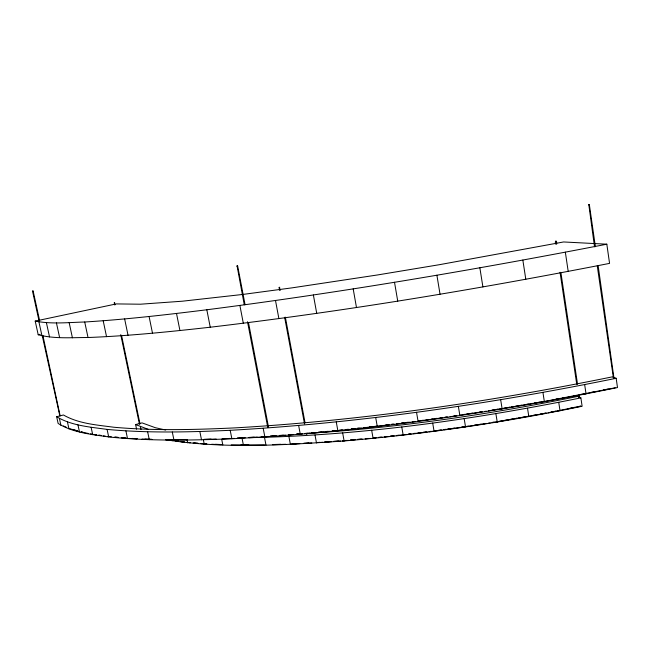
<?xml version="1.0" encoding="UTF-8"?>
<svg xmlns="http://www.w3.org/2000/svg" width="650" height="650" viewBox="0 0 650 650"><rect width="100%" height="100%" fill="white"/><g stroke="black" fill="none" stroke-linecap="round" stroke-linejoin="round"><path stroke-width="0.97" d="M139.969 423.792L139.401 423.922L139.977 423.776L121.566 335.514M139.384 423.906L120.754 334.644M598.138 265.72L613.949 377.975L613.413 377.942L597.261 265.85M613.413 377.942L614.291 377.845M579.475 397.223L578.695 397.321L579.475 397.223L579.174 395.216M578.687 397.304L578.394 395.306M60.133 415.846L42.892 335.546M268.458 426.912L267.694 427.058L268.458 426.887L248.487 322.562M279.784 287.259C279.191 287.714 278.899 286.065 280.337 290.249M555.872 244.278C554.011 240.264 557.302 239.996 556.66 244.156M594.523 246.829L588.819 204.718L589.347 204.653L595.4 246.699M32.508 291.127L33.126 291.005L39.634 320.702M244.278 304.834L237.096 266.012L237.64 265.923L245.058 304.679M115.147 304.777L114.351 302.843L114.546 304.891M33.077 291.021L32.516 291.119L39.008 320.824M136.581 429.211L135.614 424.564L142.049 422.882L155.326 427.7L165.669 430.032M56.656 416.731L63.448 414.993C78.634 423.743 96.793 424.938 113.807 427.237C154.115 430.836 194.659 429.764 235.032 427.879C361.806 420.582 487.793 402.188 612.178 376.886L616.168 378.284L617.5 387.554C490.376 413.53 361.514 432.12 231.863 438.766C190.824 440.407 149.606 441.179 108.696 436.938C91.561 434.338 73.141 432.859 58.126 423.442L56.656 416.731C71.752 425.766 90.033 426.993 107.088 429.398C148.013 433.209 189.199 432.169 230.197 430.308C359.946 423.004 488.889 404.194 616.168 378.284M38.204 334.75C54.389 339.064 71.459 337.504 88.026 337.512C128.903 335.944 169.618 331.768 210.251 327.218C344.159 311.407 477.254 289.266 609.562 263.38L606.824 244.197L563.599 241.963L439.254 264.721L377.52 274.958L292.077 287.852L242.556 294.474L182.374 301.202L140.433 304.208L116.293 303.916L35.206 321.092L38.204 334.75L40.178 334.327M567.442 408.866L575.153 407.29M577.078 406.892L580.938 406.104L548.088 412.791M165.547 439.684C224.575 449.158 284.789 444.99 344.118 440.96C424.06 434.241 503.579 422.549 582.124 406.258L580.881 397.881L577.549 396.451C487.581 414.871 396.411 428.001 304.72 433.542M590.606 392.592L595.522 391.592M603.379 390L608.294 389.001M488.288 410.881L544.148 401.537L615.201 387.79M248.82 437.677C360.474 435.622 471.551 419.973 580.881 397.881M35.206 321.092C51.48 324.309 68.266 322.441 84.719 322.002C125.564 319.499 166.229 314.787 206.822 309.774C340.86 292.524 474.175 269.937 606.824 244.197M237.193 265.988L237.616 265.923M237.307 266.012L236.884 266.077M555.994 399.132L557.976 398.767M562.924 397.841L564.907 397.475M573.812 395.809L575.794 395.436M580.742 394.517L585.723 393.778M533.471 415.358L535.421 414.993M540.28 414.082L542.222 413.717M544.172 413.351L546.114 412.986M550.972 412.076L555.839 411.166M557.781 410.8L559.756 410.605M492.18 422.598L546.138 413.156M503.945 408.224L505.903 407.891M507.869 407.55L509.827 407.217M511.786 406.884L513.744 406.551M515.702 406.209L517.66 405.876M519.626 405.543L521.584 405.21M526.484 404.373L528.442 404.032M530.4 403.699L532.358 403.366M534.316 403.024L536.274 402.691M538.241 402.358L540.199 402.025M542.157 401.684L544.148 401.537M508.909 419.64L497.12 421.826M510.884 419.299L512.85 418.966M514.824 418.624L516.791 418.291M518.765 417.95L520.731 417.617M522.706 417.276L524.672 416.942M526.646 416.601L528.637 416.439M462.767 414.668L464.726 414.367M466.692 414.058L468.65 413.749M470.608 413.449L472.574 413.14M475.516 412.685L477.474 412.376M479.44 412.076L481.398 411.767M492.18 410.085L494.146 409.784M496.104 409.476L498.062 409.167M500.029 408.866L502.019 408.744M482.406 411.799L459.826 415.131M484.372 411.491L486.33 411.19M466.473 426.416L468.455 426.108M474.378 425.189L477.344 424.726M479.318 424.418L481.293 424.117M483.267 423.808L485.241 423.499M492.156 422.427L494.13 422.118M466.505 426.579L486.257 423.516M488.231 423.207L490.206 422.898M421.119 420.566L423.101 420.29M426.083 419.868L428.066 419.591M431.039 419.177L433.03 418.892M435.012 418.616L436.995 418.34M439.977 417.918L441.959 417.641M444.941 417.219L446.924 416.942M453.871 415.967L455.853 415.683M429.089 419.632L418.137 420.989M431.072 419.356L442.983 417.682M444.966 417.406L447.948 416.983M449.93 416.707L456.877 415.732M436.077 430.666L434.143 431.104L441.984 430.007M438.035 430.389L440.976 429.983M443.918 429.569L445.884 429.301M447.842 429.024L450.783 428.618M452.741 428.342L454.707 428.066M457.649 427.659L459.607 427.383M461.565 427.115L464.506 426.701M443.95 429.739L465.514 426.733M380.396 425.709L382.387 425.457M385.361 425.092L388.342 424.718M391.324 424.344L393.307 424.093M396.289 423.719L398.279 423.475M401.253 423.101L403.244 422.849M406.226 422.476L408.208 422.232M412.181 421.736L414.172 421.484M363.342 427.806L389.366 424.775M391.357 424.523L394.339 424.149M396.321 423.906L399.303 423.532M401.286 423.28L410.223 422.159M412.214 421.915L415.196 421.541M405.275 434.501L403.284 434.744L406.299 434.541M408.257 434.135L410.248 433.883M413.229 433.517L415.22 433.274M418.202 432.9L421.184 432.534M423.174 432.291L426.156 431.925M429.146 431.551L431.137 431.308M408.289 434.298L411.271 433.924M413.262 433.68L427.18 431.966M429.171 431.722L433.152 431.226M114.173 302.908L114.725 302.786M339.113 430.267L342.136 429.942M345.158 429.609L348.189 429.276M351.211 428.943L353.226 428.724M357.256 428.285L359.271 428.066M363.309 427.627L365.324 427.407M369.354 426.961L371.369 426.741M374.392 426.416L377.447 426.262M339.146 430.446L343.176 430.007M345.191 429.788L349.229 429.349M351.244 429.122L355.274 428.683M357.289 428.464L361.319 428.025M375.286 437.743L373.279 437.962L376.309 437.799M378.284 437.426L381.282 437.101M384.28 436.784L387.286 436.459M390.284 436.142L393.283 435.817M396.281 435.492L399.287 435.175M378.308 437.588L382.314 437.157M384.312 436.946L388.31 436.516M390.309 436.304L394.314 435.874M396.313 435.663L403.317 434.907M304.549 433.493L307.507 433.217M311.456 432.851L314.421 432.575M318.37 432.209L321.327 431.933M325.276 431.567L328.234 431.291M332.183 430.926L335.148 430.657M296.595 434.33L302.608 433.851M304.582 433.664L309.514 433.209M311.488 433.022L316.428 432.567M318.402 432.388L323.334 431.925M325.309 431.746L330.241 431.291M332.215 431.104L337.155 430.649M342.404 440.716L346.369 440.391M350.358 440.034L353.348 439.757M357.329 439.4L361.319 439.043M365.308 438.677L368.298 438.409M342.436 440.871L348.392 440.367M350.382 440.188L355.371 439.741M357.362 439.562L362.342 439.116M365.332 438.839L370.321 438.392M270.294 436.134L274.332 435.825M279.386 435.451L283.424 435.142M288.478 434.769L291.509 434.541M296.562 434.159L300.633 434.029M261.284 436.906L268.304 436.451M270.327 436.304L276.388 435.849M279.419 435.622L285.48 435.167M288.511 434.939L293.564 434.558M319.751 442.349L316.794 442.569L322.733 442.301M324.675 442L329.599 441.642M333.539 441.358L338.463 441.001M324.707 442.154L331.598 441.659M333.572 441.512L340.462 441.017M296.863 434.005L298.829 433.883M237.299 438.067L242.287 437.791M249.275 437.401L254.264 437.125M261.251 436.735L265.273 436.678M222.243 438.872L234.341 438.409M237.331 438.238L245.318 437.791M249.307 437.572L257.294 437.125M291.752 443.901L296.766 443.633M303.777 443.259L308.783 442.991M291.785 444.064L299.796 443.633M303.802 443.422L311.813 442.991M555.457 241.288L556.213 241.15M204.035 439.335L211.104 439.083M222.211 438.701L230.295 438.417M204.067 439.497L216.19 439.075M272.496 444.551L280.613 444.291M272.529 444.706L285.716 444.275M588.469 204.799L589.339 204.644M165.677 439.717L187.314 439.725M240.979 444.925L248.804 444.925M231.213 444.917L264.485 444.925M144.942 439.059L151.848 439.327M142.009 439.067L151.881 439.489M202.849 443.641L206.749 443.885M215.54 444.291L221.398 444.559M200.939 443.633L206.773 444.031M211.656 444.259L221.431 444.706M132.104 438.425L137.044 438.669M129.179 438.441L137.077 438.823M279.069 287.398L279.622 290.379M190.214 442.626L188.273 442.471L190.247 442.772M194.106 442.934L197.99 443.251M193.164 442.999L198.023 443.398M111.321 436.743L107.372 436.442M115.278 437.093L118.251 437.361M123.207 437.799L126.173 438.059M114.319 437.157L118.284 437.507M121.258 437.775L126.206 438.214M176.694 441.049L178.628 441.285M181.521 441.642L184.413 441.992M175.76 441.066L178.653 441.423M180.586 441.659L184.446 442.138M186.371 442.374L188.305 442.609M94.364 434.501L96.362 434.777M99.353 435.191L101.351 435.468M93.397 434.509L96.395 434.923M98.394 435.199L101.384 435.614M103.382 435.89L105.373 436.166M168.058 439.684L169.975 440.017M167.131 439.652L172.876 440.668M81.104 431.86L82.989 432.242M90.537 433.786L92.422 434.168M81.136 431.998L88.684 433.542M72.491 429.39L77.285 430.812M69.639 428.675L79.235 431.519M135.614 424.564L147.956 429.227M63.399 425.953L66.072 427.123M42.266 335.676L59.833 415.862M38.919 321.904L41.974 335.839M59.434 418.551L60.929 425.352M56.428 322.896L59.621 337.602M77.943 424.84L79.503 432.006M46.394 322.611L49.522 336.936M67.421 421.882L68.949 428.87M69.168 322.701L72.418 337.813M91.13 427.359L92.714 434.72M84.719 322.002L88.026 337.512M107.088 429.398L108.696 436.938M103.188 320.759L106.543 336.668M125.905 430.885L127.538 438.62M140.416 426.782L141.001 429.609M124.638 318.931L128.026 335.246M147.639 431.771L149.281 439.692M149.086 316.509L152.498 333.206M172.299 431.998L173.956 440.107M187.159 440.139L187.704 442.821M203.328 439.595L204.246 444.161M176.507 313.454L179.936 330.541M199.843 431.527L201.508 439.814M221.731 439.441L222.836 445.023M206.822 309.774L210.251 327.218M230.197 430.308L231.863 438.766M241.963 437.783L243.441 445.356M247.512 321.726L267.694 427.058M239.891 305.459L243.311 323.245M263.201 428.317L264.859 436.93M264.509 437.434L265.988 445.144M298.642 425.514L300.284 434.281M288.901 436.524L290.379 444.348M285.358 317.168L305.053 422.841M284.635 317.298L304.533 423.954M275.502 300.519L278.891 318.622M315.006 435.029L316.477 442.959M336.253 421.899L337.87 430.804M342.664 432.924L344.118 440.96M313.381 294.978L316.729 313.365M371.654 430.227L373.1 438.352M353.186 288.876L356.476 307.515M375.684 417.487L377.276 426.497M401.757 426.928L403.179 435.134M394.509 282.262L397.735 301.113M416.528 412.279L418.088 421.395M432.689 423.044L434.086 431.316M436.898 275.21L440.042 294.223M458.356 406.339L459.875 415.529M464.165 418.616L465.538 426.936M495.885 413.66L497.226 422.021M479.854 267.784L482.901 286.918M500.663 399.701L502.133 408.947M527.516 408.233L528.832 416.618M522.844 260.073L525.801 279.273M542.937 392.446L544.367 401.724M558.748 402.382L560.024 410.767M565.346 252.184L568.197 271.399M584.667 384.654L586.04 393.941M560.983 273.171L577.533 384.215M560.048 272.285L576.753 384.296M307.101 433.81L306.394 433.924L307.101 433.81"/></g></svg>
